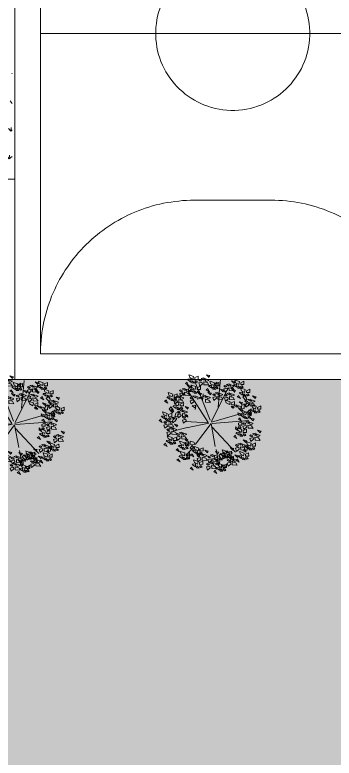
# Model space of a CAD drawing. Header units: inches. Extents: x 0 to 558, y -1 to 295.
# Drawn here: x 265.78 to 278.21, y 57.95 to 86.93 of the extents above; entities that cross this region are included whole.
import ezdxf

# ---------------------------------------------------------------- set-up
doc = ezdxf.new("R2010")
doc.units = ezdxf.units.IN
doc.header["$MEASUREMENT"] = 0
for name, color, linetype, lineweight in [('A-FINISH', 1, 'Continuous', 5), ('DINDING2', 146, 'Continuous', 5), ('lan', 7, 'Continuous', 15), ('POHON', 98, 'Continuous', 5), ('RUMPUT', 93, 'Continuous', 0)]:
    doc.layers.add(name, color=color, linetype=linetype, lineweight=lineweight)

# ---------------------------------------------------------------- blocks, each defined once
blk = doc.blocks.new('LAP')
at = {"layer": 'A-FINISH'}
blk.add_lwpolyline([(-8.491, -13.487), (-8.491, 13.503), (8.491, 13.503), (8.491, -13.487)], close=True, dxfattribs=at)
for points in [[(-7.491, -12.487), (-7.491, 12.503), (7.491, 12.503), (7.491, -12.487), (-7.491, -12.487)], [(-7.491, 12.503), (-7.491, 12.427), (-7.491, 12.274), (-7.48, 12.121), (-7.469, 11.969), (-7.453, 11.822), (-7.436, 11.669), (-7.415, 11.522), (-7.387, 11.38), (-7.36, 11.233), (-7.327, 11.092), (-7.289, 10.945), (-7.251, 10.803), (-7.207, 10.667), (-7.159, 10.525), (-7.109, 10.389), (-7.055, 10.258), (-7, 10.122), (-6.94, 9.991), (-6.881, 9.861), (-6.815, 9.73), (-6.75, 9.605), (-6.674, 9.479), (-6.603, 9.359), (-6.526, 9.234), (-6.445, 9.12), (-6.363, 9), (-6.281, 8.885), (-6.189, 8.771), (-6.102, 8.662), (-6.009, 8.553), (-5.911, 8.449), (-5.813, 8.341), (-5.715, 8.242), (-5.611, 8.145), (-5.508, 8.046), (-5.399, 7.954), (-5.29, 7.861), (-5.181, 7.768), (-5.066, 7.687), (-4.952, 7.6), (-4.832, 7.518), (-4.712, 7.442), (-4.587, 7.365), (-4.467, 7.295), (-4.342, 7.224), (-4.211, 7.158), (-4.08, 7.093), (-3.95, 7.033), (-3.819, 6.973), (-3.683, 6.919), (-3.546, 6.87), (-3.41, 6.82), (-3.274, 6.777), (-3.132, 6.733), (-2.991, 6.695), (-2.844, 6.663), (-2.702, 6.63), (-2.555, 6.603), (-2.408, 6.576), (-2.261, 6.554), (-2.108, 6.537), (-1.961, 6.526), (-1.809, 6.515), (-1.656, 6.51), (-1.58, 6.51)], [(1.417, 6.51), (1.493, 6.51), (1.64, 6.51), (1.792, 6.515), (1.939, 6.526), (2.087, 6.537), (2.234, 6.554), (2.381, 6.576), (2.528, 6.597), (2.675, 6.624), (2.822, 6.657), (2.964, 6.69), (3.105, 6.728), (3.247, 6.772), (3.389, 6.815), (3.53, 6.864), (3.667, 6.913), (3.803, 6.968), (3.939, 7.028), (4.07, 7.088), (4.206, 7.153), (4.337, 7.224), (4.467, 7.295), (4.593, 7.371), (4.718, 7.447), (4.843, 7.529), (4.963, 7.611), (5.083, 7.698), (5.203, 7.79), (5.317, 7.883), (5.432, 7.981), (5.546, 8.079), (5.655, 8.183), (5.704, 8.237), (5.758, 8.286), (5.862, 8.395), (5.966, 8.509), (6.064, 8.618), (6.156, 8.733), (6.249, 8.853), (6.342, 8.973), (6.423, 9.092), (6.51, 9.212), (6.587, 9.337), (6.663, 9.463), (6.739, 9.593), (6.81, 9.724), (6.875, 9.855), (6.941, 9.986), (7.001, 10.122), (7.055, 10.258), (7.11, 10.394), (7.159, 10.536), (7.208, 10.672), (7.251, 10.814), (7.289, 10.955), (7.327, 11.102), (7.36, 11.244), (7.387, 11.391), (7.415, 11.539), (7.437, 11.686), (7.453, 11.833), (7.469, 11.98), (7.48, 12.127), (7.486, 12.279), (7.491, 12.427), (7.491, 12.503)], [(-1.58, 6.51), (1.417, 6.51)], [(-3.007, 0.011), (-3.007, -0.071), (-2.996, -0.223), (-2.98, -0.376), (-2.958, -0.523), (-2.931, -0.67), (-2.893, -0.812), (-2.849, -0.953), (-2.8, -1.09), (-2.74, -1.226), (-2.68, -1.357), (-2.61, -1.487), (-2.533, -1.607), (-2.452, -1.727), (-2.364, -1.841), (-2.277, -1.956), (-2.179, -2.059), (-2.076, -2.163), (-1.967, -2.261), (-1.858, -2.353), (-1.743, -2.441), (-1.624, -2.517), (-1.498, -2.593), (-1.373, -2.664), (-1.242, -2.729), (-1.106, -2.784), (-0.97, -2.833), (-0.828, -2.877), (-0.681, -2.915), (-0.539, -2.947), (-0.387, -2.969), (-0.234, -2.985), (-0.082, -2.991), (-0.005, -2.991), (0.071, -2.991), (0.223, -2.985), (0.376, -2.969), (0.528, -2.947), (0.67, -2.915), (0.817, -2.877), (0.959, -2.833), (1.095, -2.784), (1.231, -2.729), (1.362, -2.664), (1.487, -2.593), (1.612, -2.517), (1.732, -2.441), (1.847, -2.353), (1.956, -2.261), (2.065, -2.163), (2.168, -2.059), (2.266, -1.956), (2.353, -1.841), (2.44, -1.727), (2.522, -1.607), (2.599, -1.487), (2.669, -1.357), (2.729, -1.226), (2.789, -1.09), (2.838, -0.953), (2.882, -0.812), (2.92, -0.67), (2.947, -0.523), (2.969, -0.376), (2.985, -0.223), (2.996, -0.071), (2.996, 0.011), (2.996, 0.087), (2.985, 0.24), (2.969, 0.392), (2.947, 0.539), (2.92, 0.686), (2.882, 0.828), (2.838, 0.97), (2.789, 1.111), (2.729, 1.242), (2.669, 1.373), (2.599, 1.504), (2.522, 1.629), (2.44, 1.743), (2.353, 1.863), (2.266, 1.972), (2.168, 2.081), (2.065, 2.179), (1.956, 2.277), (1.847, 2.37), (1.732, 2.457), (1.612, 2.538), (1.487, 2.61), (1.362, 2.68), (1.231, 2.746), (1.095, 2.8), (0.959, 2.855), (0.817, 2.898), (0.67, 2.931), (0.528, 2.963), (0.376, 2.985), (0.223, 3.002), (0.071, 3.007), (-0.005, 3.007), (-0.082, 3.007), (-0.234, 3.002), (-0.387, 2.985), (-0.539, 2.963), (-0.681, 2.931), (-0.828, 2.898), (-0.97, 2.855), (-1.106, 2.8), (-1.242, 2.746), (-1.373, 2.68), (-1.498, 2.61), (-1.624, 2.538), (-1.743, 2.457), (-1.858, 2.37), (-1.967, 2.277), (-2.076, 2.179), (-2.179, 2.081), (-2.277, 1.972), (-2.364, 1.863), (-2.452, 1.743), (-2.533, 1.629), (-2.61, 1.504), (-2.68, 1.373), (-2.74, 1.242), (-2.8, 1.111), (-2.849, 0.97), (-2.893, 0.828), (-2.931, 0.686), (-2.958, 0.539), (-2.98, 0.392), (-2.996, 0.24), (-3.007, 0.087), (-3.007, 0.011)], [(-7.491, 0), (7.491, 0)], [(6.695, 0), (1.977, 0)], [(-1.972, 0), (-6.696, 0)], [(-1.58, -6.494), (-1.656, -6.494), (-1.809, -6.5), (-1.961, -6.51), (-2.108, -6.527), (-2.261, -6.543), (-2.408, -6.565), (-2.555, -6.587), (-2.702, -6.614), (-2.844, -6.647), (-2.991, -6.679), (-3.132, -6.718), (-3.274, -6.761), (-3.41, -6.805), (-3.546, -6.854), (-3.683, -6.908), (-3.819, -6.963), (-3.95, -7.017), (-4.086, -7.077), (-4.211, -7.143), (-4.342, -7.208), (-4.467, -7.279), (-4.593, -7.35), (-4.712, -7.426), (-4.832, -7.507), (-4.952, -7.589), (-5.066, -7.671), (-5.181, -7.758), (-5.29, -7.845), (-5.399, -7.938), (-5.508, -8.031), (-5.611, -8.129), (-5.715, -8.227), (-5.813, -8.33), (-5.911, -8.434), (-6.009, -8.537), (-6.102, -8.646), (-6.189, -8.76), (-6.281, -8.869), (-6.363, -8.984), (-6.445, -9.104), (-6.526, -9.224), (-6.603, -9.344), (-6.679, -9.469), (-6.75, -9.588), (-6.815, -9.719), (-6.881, -9.845), (-6.94, -9.975), (-7, -10.106), (-7.06, -10.242), (-7.109, -10.379), (-7.159, -10.515), (-7.207, -10.651), (-7.251, -10.793), (-7.289, -10.934), (-7.327, -11.076), (-7.36, -11.217), (-7.387, -11.365), (-7.415, -11.512), (-7.436, -11.659), (-7.453, -11.806), (-7.469, -11.958), (-7.48, -12.106), (-7.491, -12.258), (-7.491, -12.41), (-7.491, -12.487)], [(-1.58, -6.494), (1.417, -6.494)], [(7.491, -12.487), (7.491, -12.416), (7.486, -12.263), (7.48, -12.116), (7.469, -11.964), (7.453, -11.817), (7.437, -11.67), (7.415, -11.523), (7.387, -11.376), (7.36, -11.234), (7.327, -11.087), (7.289, -10.945), (7.251, -10.804), (7.208, -10.662), (7.159, -10.52), (7.11, -10.384), (7.055, -10.242), (7.001, -10.106), (6.941, -9.975), (6.875, -9.839), (6.81, -9.708), (6.739, -9.578), (6.663, -9.452), (6.587, -9.327), (6.51, -9.202), (6.423, -9.076), (6.342, -8.957), (6.249, -8.837), (6.156, -8.722), (6.064, -8.608), (5.966, -8.494), (5.862, -8.385), (5.758, -8.276), (5.704, -8.221), (5.655, -8.167), (5.546, -8.069), (5.432, -7.965), (5.317, -7.872), (5.203, -7.775), (5.083, -7.687), (4.963, -7.6), (4.843, -7.513), (4.718, -7.431), (4.593, -7.355), (4.467, -7.279), (4.337, -7.208), (4.206, -7.143), (4.07, -7.077), (3.939, -7.012), (3.803, -6.957), (3.667, -6.903), (3.53, -6.848), (3.389, -6.799), (3.247, -6.756), (3.105, -6.712), (2.964, -6.674), (2.822, -6.641), (2.675, -6.609), (2.528, -6.581), (2.381, -6.56), (2.234, -6.538), (2.087, -6.522), (1.939, -6.51), (1.792, -6.5), (1.64, -6.494), (1.493, -6.494), (1.417, -6.494)]]:
    blk.add_lwpolyline(points, dxfattribs=at)
blk = doc.blocks.new('rrety')
for p, q in [((497.8248, 232.6161), (497.8335, 232.64)), ((497.8335, 232.64), (497.8515, 232.6484)), ((497.8506, 232.6457), (497.8452, 232.6146)), ((497.8677, 232.6134), (497.8875, 232.619)), ((497.8875, 232.619), (497.8874, 232.5936)), ((498.0767, 232.6219), (498.0965, 232.6275)), ((498.0822, 232.5908), (498.0767, 232.6219)), ((498.0965, 232.6275), (498.0964, 232.6021)), ((497.7802, 232.574), (497.8, 232.5795)), ((497.7857, 232.5429), (497.7802, 232.574)), ((497.8, 232.5795), (497.7999, 232.5541)), ((497.8452, 232.6146), (497.8248, 232.6161)), ((497.8574, 232.5587), (497.8572, 232.5786)), ((497.8592, 232.5767), (497.8853, 232.5589)), ((497.8733, 232.5824), (497.8677, 232.6134)), ((497.8874, 232.5936), (497.8733, 232.5795)), ((498.0146, 232.5768), (498.0343, 232.5823)), ((498.0201, 232.5457), (498.0146, 232.5768)), ((498.0343, 232.5823), (498.0342, 232.5569)), ((498.0964, 232.6021), (498.0822, 232.588)), ((497.7999, 232.5541), (497.7857, 232.54)), ((497.8755, 232.5409), (497.8574, 232.5587)), ((497.8853, 232.5589), (497.8755, 232.5409)), ((498.0342, 232.5569), (498.0201, 232.5429)), ((498.0607, 232.5474), (498.0605, 232.5674)), ((498.0788, 232.5296), (498.0607, 232.5474)), ((498.0625, 232.5654), (498.0886, 232.5477)), ((498.0886, 232.5477), (498.0788, 232.5296)), ((497.704, 232.4781), (497.7237, 232.4836)), ((497.7095, 232.447), (497.704, 232.4781)), ((497.7237, 232.4836), (497.7236, 232.4582)), ((497.7236, 232.4582), (497.7095, 232.4442)), ((498.2229, 232.3707), (498.2316, 232.3946)), ((498.2434, 232.3693), (498.2229, 232.3707)), ((498.2316, 232.3946), (498.2497, 232.403)), ((498.2487, 232.4004), (498.2434, 232.3693)), ((498.2179, 232.3568), (498.2376, 232.3624)), ((498.2234, 232.3257), (498.2179, 232.3568)), ((498.2375, 232.337), (498.2234, 232.3229)), ((498.2376, 232.3624), (498.2375, 232.337)), ((498.2611, 232.319), (498.2609, 232.3389)), ((498.2793, 232.3012), (498.2611, 232.319)), ((498.263, 232.337), (498.2891, 232.3192)), ((498.2891, 232.3192), (498.2793, 232.3012)), ((498.1134, 232.2834), (498.1133, 232.258)), ((497.7303, 232.2231), (497.7301, 232.243)), ((497.7484, 232.2053), (497.7303, 232.2231)), ((497.7321, 232.2411), (497.7582, 232.2233)), ((497.7582, 232.2233), (497.7484, 232.2053)), ((497.7859, 232.2045), (497.8056, 232.2101)), ((497.8056, 232.2101), (497.8055, 232.1847)), ((497.7542, 232.1564), (497.7629, 232.1803)), ((497.7629, 232.1803), (497.7809, 232.1887)), ((497.78, 232.1861), (497.7747, 232.1549)), ((497.7914, 232.1734), (497.7859, 232.2045)), ((497.8055, 232.1847), (497.7914, 232.1706)), ((498.1671, 232.1678), (498.1868, 232.1734)), ((498.1726, 232.1368), (498.1671, 232.1678)), ((498.1868, 232.1734), (498.1867, 232.148)), ((497.7747, 232.1549), (497.7542, 232.1564)), ((497.7839, 232.13), (497.7837, 232.15)), ((497.8021, 232.1122), (497.7839, 232.13)), ((497.7858, 232.148), (497.8119, 232.1303)), ((497.8119, 232.1303), (497.8021, 232.1122)), ((498.1867, 232.148), (498.1726, 232.1339)), ((498.0005, 232.1002), (498.0202, 232.1057)), ((498.006, 232.0691), (498.0005, 232.1002)), ((498.0201, 232.0803), (498.006, 232.0663)), ((498.0202, 232.1057), (498.0201, 232.0803))]:
    blk.add_line(p, q)
for points in [[(497.8859, 232.6614), (497.8953, 232.6733), (497.8709, 232.6805), (497.8867, 232.6641)], [(497.9248, 232.6527), (497.9394, 232.672), (497.9502, 232.652), (497.9301, 232.6412), (497.9248, 232.6527)], [(498.0181, 232.6583), (498.0167, 232.6735), (497.998, 232.6702), (498.0181, 232.6583)], [(498.0497, 232.6755), (498.0591, 232.6874), (498.0347, 232.6946), (498.0505, 232.6782)], [(497.8409, 232.6188), (497.8218, 232.6039), (497.8165, 232.626), (497.8387, 232.6312), (497.8409, 232.6188)], [(497.8287, 232.6371), (497.8365, 232.6436), (497.8237, 232.6504), (497.8167, 232.6465), (497.826, 232.6379)], [(497.8543, 232.6442), (497.8529, 232.6594), (497.8343, 232.6561), (497.8543, 232.6442)], [(497.8823, 232.6095), (497.8509, 232.6129), (497.8511, 232.6334), (497.8755, 232.6262), (497.885, 232.6087)], [(497.8857, 232.6408), (497.8663, 232.6348), (497.8602, 232.6543), (497.8865, 232.6435)], [(497.9135, 232.52), (497.8706, 232.621)], [(497.8824, 232.651), (497.9136, 232.6558), (497.9187, 232.6359), (497.8933, 232.6366), (497.8796, 232.6511)], [(497.8872, 232.6198), (497.9044, 232.6306), (497.9153, 232.6134), (497.8871, 232.617)], [(497.9184, 232.6246), (497.9237, 232.6104), (497.9408, 232.6184), (497.9184, 232.6246)], [(497.9276, 232.6019), (497.9423, 232.6212), (497.953, 232.6012), (497.933, 232.5905), (497.9276, 232.6019)], [(497.9414, 232.6381), (497.9355, 232.6298), (497.9495, 232.6266), (497.9553, 232.6321), (497.9442, 232.638)], [(498.0047, 232.6329), (497.9855, 232.618), (497.9803, 232.6401), (498.0025, 232.6453), (498.0047, 232.6329)], [(497.9924, 232.6512), (498.0003, 232.6577), (497.9875, 232.6645), (497.9805, 232.6606), (497.9897, 232.652)], [(498.001, 232.6104), (498.0157, 232.6297), (498.0264, 232.6097), (498.0064, 232.5989), (498.001, 232.6104)], [(498.0461, 232.6236), (498.0147, 232.627), (498.0149, 232.6475), (498.0393, 232.6403), (498.0488, 232.6228)], [(498.0495, 232.6549), (498.03, 232.6489), (498.024, 232.6684), (498.0503, 232.6576)], [(498.0941, 232.6146), (498.1019, 232.6211), (498.0892, 232.6278), (498.0822, 232.624), (498.0914, 232.6154)], [(498.1198, 232.6217), (498.1183, 232.6368), (498.0997, 232.6335), (498.1198, 232.6217)], [(498.1511, 232.6183), (498.1317, 232.6123), (498.1257, 232.6317), (498.1519, 232.621)], [(498.1513, 232.6388), (498.1607, 232.6507), (498.1364, 232.6579), (498.1521, 232.6415)], [(497.7532, 232.5514), (497.7626, 232.5633), (497.7382, 232.5705), (497.754, 232.5541)], [(497.7497, 232.5946), (497.7809, 232.5994), (497.786, 232.5795), (497.7606, 232.5802), (497.7468, 232.5947)], [(497.7545, 232.5634), (497.7717, 232.5742), (497.7826, 232.557), (497.7544, 232.5606)], [(497.7857, 232.5682), (497.7909, 232.554), (497.8081, 232.562), (497.7857, 232.5682)], [(497.7921, 232.5963), (497.8067, 232.6156), (497.8175, 232.5956), (497.7974, 232.5848), (497.7921, 232.5963)], [(497.8086, 232.5817), (497.8028, 232.5734), (497.8168, 232.5702), (497.8226, 232.5757), (497.8115, 232.5816)], [(497.8344, 232.5539), (497.8491, 232.5733), (497.8598, 232.5533), (497.8398, 232.5425), (497.8344, 232.5539)], [(497.8718, 232.5655), (497.8812, 232.5774), (497.8568, 232.5846), (497.8726, 232.5682)], [(497.8852, 232.6002), (497.9164, 232.605), (497.9215, 232.5851), (497.8961, 232.5858), (497.8824, 232.6003)], [(497.8923, 232.5999), (497.8863, 232.586), (497.9117, 232.5853), (497.8922, 232.5971)], [(497.89, 232.5691), (497.9073, 232.5799), (497.9181, 232.5627), (497.8899, 232.5662)], [(497.9212, 232.5739), (497.9265, 232.5596), (497.9436, 232.5676), (497.9212, 232.5739)], [(497.9442, 232.5873), (497.9383, 232.579), (497.9523, 232.5758), (497.9581, 232.5813), (497.947, 232.5873)], [(497.9586, 232.6087), (497.9898, 232.6135), (497.9949, 232.5936), (497.9695, 232.5943), (497.9558, 232.6088)], [(497.9634, 232.5775), (497.9807, 232.5883), (497.9915, 232.5711), (497.9634, 232.5747)], [(497.9946, 232.5823), (497.9999, 232.5681), (498.0171, 232.5761), (497.9946, 232.5823)], [(498.0094, 232.561), (498.0172, 232.5675), (498.0045, 232.5742), (497.9974, 232.5704), (498.0067, 232.5618)], [(498.0176, 232.5958), (498.0117, 232.5875), (498.0258, 232.5843), (498.0316, 232.5898), (498.0204, 232.5957)], [(498.035, 232.5681), (498.0336, 232.5832), (498.015, 232.5799), (498.035, 232.5681)], [(498.0664, 232.5647), (498.047, 232.5587), (498.0409, 232.5781), (498.0672, 232.5674)], [(498.0666, 232.5852), (498.076, 232.5971), (498.0517, 232.6044), (498.0674, 232.5879)], [(498.0699, 232.5414), (498.1036, 232.5996)], [(498.1063, 232.5962), (498.0872, 232.5813), (498.082, 232.6035), (498.1041, 232.6087), (498.1063, 232.5962)], [(498.1477, 232.5869), (498.1164, 232.5903), (498.1165, 232.6109), (498.1409, 232.6037), (498.1505, 232.5861)], [(498.1395, 232.554), (498.1381, 232.5691), (498.1195, 232.5658), (498.1395, 232.554)], [(498.1711, 232.5711), (498.1805, 232.583), (498.1561, 232.5903), (498.1719, 232.5738)], [(498.2614, 232.5542), (498.2709, 232.5661), (498.2465, 232.5733), (498.2622, 232.5569)], [(497.7082, 232.5088), (497.6891, 232.4939), (497.6838, 232.516), (497.706, 232.5212), (497.7082, 232.5088)], [(497.6959, 232.5271), (497.7038, 232.5337), (497.691, 232.5404), (497.684, 232.5366), (497.6932, 232.5279)], [(497.7216, 232.5343), (497.7202, 232.5494), (497.7016, 232.5461), (497.7216, 232.5343)], [(497.7496, 232.4995), (497.7182, 232.5029), (497.7184, 232.5234), (497.7428, 232.5162), (497.7523, 232.4987)], [(497.753, 232.5308), (497.7335, 232.5248), (497.7275, 232.5443), (497.7538, 232.5336)], [(497.7596, 232.5435), (497.7536, 232.5296), (497.779, 232.5289), (497.7595, 232.5407)], [(497.792, 232.5523), (497.8232, 232.5571), (497.8283, 232.5372), (497.8029, 232.5379), (497.7892, 232.5523)], [(497.7968, 232.5211), (497.8141, 232.5319), (497.8249, 232.5147), (497.7968, 232.5183)], [(497.8268, 232.5229), (497.8076, 232.508), (497.8024, 232.5301), (497.8246, 232.5353), (497.8268, 232.5229)], [(497.8145, 232.5412), (497.8224, 232.5478), (497.8096, 232.5545), (497.8026, 232.5507), (497.8118, 232.542)], [(497.8402, 232.5484), (497.8388, 232.5635), (497.8201, 232.5602), (497.8402, 232.5484)], [(497.828, 232.5259), (497.8333, 232.5117), (497.8505, 232.5197), (497.828, 232.5259)], [(497.8682, 232.5136), (497.8368, 232.517), (497.837, 232.5375), (497.8614, 232.5303), (497.8709, 232.5128)], [(497.851, 232.5394), (497.8451, 232.5311), (497.8592, 232.5279), (497.865, 232.5334), (497.8538, 232.5393)], [(497.8716, 232.5449), (497.8521, 232.5389), (497.8461, 232.5584), (497.8724, 232.5477)], [(497.8951, 232.5492), (497.8891, 232.5352), (497.9145, 232.5345), (497.8951, 232.5463)], [(497.9685, 232.5576), (497.9625, 232.5437), (497.9879, 232.543), (497.9685, 232.5548)], [(498.0216, 232.5427), (498.0025, 232.5277), (497.9973, 232.5499), (498.0194, 232.5551), (498.0216, 232.5427)], [(498.063, 232.5333), (498.0317, 232.5367), (498.0318, 232.5573), (498.0562, 232.5501), (498.0657, 232.5325)], [(498.0631, 232.5184), (498.0943, 232.5232), (498.0994, 232.5033), (498.074, 232.504), (498.0603, 232.5185)], [(498.1261, 232.5286), (498.107, 232.5136), (498.1017, 232.5358), (498.1239, 232.541), (498.1261, 232.5286)], [(498.1139, 232.5469), (498.1217, 232.5534), (498.1089, 232.5601), (498.1019, 232.5563), (498.1111, 232.5477)], [(498.1055, 232.5201), (498.1202, 232.5395), (498.1309, 232.5194), (498.1109, 232.5087), (498.1055, 232.5201)], [(498.1675, 232.5192), (498.1361, 232.5226), (498.1363, 232.5432), (498.1607, 232.536), (498.1702, 232.5184)], [(498.1709, 232.5506), (498.1515, 232.5446), (498.1454, 232.564), (498.1717, 232.5533)], [(498.1705, 232.4975), (498.1851, 232.5169), (498.1959, 232.4969), (498.1758, 232.4861), (498.1705, 232.4975)], [(498.2165, 232.5116), (498.1973, 232.4967), (498.1921, 232.5188), (498.2142, 232.5241), (498.2165, 232.5116)], [(498.2042, 232.53), (498.212, 232.5365), (498.1993, 232.5432), (498.1923, 232.5394), (498.2015, 232.5308)], [(498.2299, 232.5371), (498.2285, 232.5522), (498.2098, 232.5489), (498.2299, 232.5371)], [(498.2579, 232.5023), (498.2265, 232.5057), (498.2267, 232.5263), (498.251, 232.519), (498.2606, 232.5015)], [(498.2613, 232.5337), (498.2418, 232.5277), (498.2358, 232.5471), (498.2621, 232.5364)], [(497.6906, 232.4581), (497.6891, 232.4732), (497.6705, 232.4699), (497.6906, 232.4581)], [(497.7219, 232.4547), (497.7025, 232.4487), (497.6965, 232.4681), (497.7227, 232.4574)], [(497.7221, 232.4752), (497.7315, 232.4872), (497.7072, 232.4944), (497.7229, 232.4779)], [(497.7158, 232.4818), (497.747, 232.4866), (497.7521, 232.4667), (497.7267, 232.4674), (497.713, 232.4818)], [(497.7582, 232.4834), (497.7728, 232.5028), (497.7836, 232.4828), (497.7635, 232.472), (497.7582, 232.4834)], [(497.7748, 232.4689), (497.7689, 232.4606), (497.7829, 232.4574), (497.7887, 232.4629), (497.7776, 232.4688)], [(497.9754, 232.3753), (497.7793, 232.51)], [(497.8019, 232.5012), (497.7959, 232.4873), (497.8213, 232.4866), (497.8019, 232.4984)], [(497.9846, 232.3539), (497.9233, 232.5008)], [(497.9846, 232.3539), (498.0582, 232.5161)], [(498.1221, 232.5056), (498.1162, 232.4972), (498.1302, 232.494), (498.136, 232.4995), (498.1249, 232.5055)], [(498.128, 232.4959), (498.1592, 232.5007), (498.1644, 232.4808), (498.139, 232.4815), (498.1252, 232.4959)], [(498.1329, 232.4647), (498.1501, 232.4755), (498.1609, 232.4583), (498.1328, 232.4619)], [(498.1641, 232.4695), (498.1693, 232.4553), (498.1865, 232.4633), (498.1641, 232.4695)], [(498.187, 232.483), (498.1811, 232.4747), (498.1952, 232.4715), (498.201, 232.477), (498.1898, 232.4829)], [(498.2015, 232.4789), (498.2327, 232.4837), (498.2378, 232.4639), (498.2124, 232.4645), (498.1986, 232.479)], [(498.2439, 232.4806), (498.2585, 232.5), (498.2693, 232.4799), (498.2492, 232.4692), (498.2439, 232.4806)], [(498.2604, 232.4661), (498.2546, 232.4578), (498.2686, 232.4546), (498.2744, 232.4601), (498.2633, 232.466)], [(497.6771, 232.4327), (497.658, 232.4177), (497.6528, 232.4399), (497.6749, 232.4451), (497.6771, 232.4327)], [(497.6649, 232.451), (497.6727, 232.4575), (497.66, 232.4642), (497.653, 232.4604), (497.6622, 232.4518)], [(497.6763, 232.396), (497.691, 232.4154), (497.7017, 232.3953), (497.6817, 232.3846), (497.6763, 232.396)], [(497.7185, 232.4234), (497.6872, 232.4268), (497.6873, 232.4473), (497.7117, 232.4401), (497.7213, 232.4226)], [(497.7257, 232.4307), (497.7197, 232.4168), (497.7451, 232.4161), (497.7256, 232.4279)], [(497.7206, 232.4506), (497.7378, 232.4614), (497.7487, 232.4442), (497.7205, 232.4478)], [(497.7518, 232.4554), (497.7571, 232.4412), (497.7742, 232.4492), (497.7518, 232.4554)], [(497.804, 232.3963), (497.8134, 232.4082), (497.7891, 232.4154), (497.8048, 232.399)], [(497.9999, 232.3539), (498.144, 232.4182)], [(498.1403, 232.4159), (498.2384, 232.4649)], [(498.2114, 232.4279), (498.2054, 232.414), (498.2308, 232.4133), (498.2113, 232.4251)], [(498.2063, 232.4478), (498.2235, 232.4586), (498.2343, 232.4414), (498.2062, 232.445)], [(498.2325, 232.4338), (498.2637, 232.4386), (498.2688, 232.4187), (498.2434, 232.4194), (498.2297, 232.4339)], [(498.2375, 232.4526), (498.2427, 232.4383), (498.2599, 232.4463), (498.2375, 232.4526)], [(498.2749, 232.4355), (498.2896, 232.4549), (498.3003, 232.4348), (498.2803, 232.4241), (498.2749, 232.4355)], [(498.2915, 232.4209), (498.2856, 232.4126), (498.2997, 232.4094), (498.3055, 232.4149), (498.2943, 232.4209)], [(498.3292, 232.3991), (498.3386, 232.411), (498.3143, 232.4182), (498.33, 232.4018)], [(497.6339, 232.3943), (497.6651, 232.3991), (497.6702, 232.3793), (497.6448, 232.3799), (497.6311, 232.3944)], [(497.6387, 232.3632), (497.6559, 232.374), (497.6668, 232.3568), (497.6386, 232.3604)], [(497.6699, 232.368), (497.6752, 232.3537), (497.6923, 232.3617), (497.6699, 232.368)], [(497.6929, 232.3815), (497.687, 232.3732), (497.701, 232.37), (497.7068, 232.3754), (497.6957, 232.3814)], [(497.759, 232.3537), (497.7399, 232.3388), (497.7347, 232.3609), (497.7568, 232.3661), (497.759, 232.3537)], [(497.7468, 232.372), (497.7546, 232.3785), (497.7419, 232.3853), (497.7348, 232.3814), (497.7441, 232.3728)], [(497.7724, 232.3791), (497.771, 232.3943), (497.7524, 232.391), (497.7724, 232.3791)], [(497.8004, 232.3444), (497.769, 232.3478), (497.7692, 232.3683), (497.7936, 232.3611), (497.8031, 232.3436)], [(497.8038, 232.3757), (497.7844, 232.3697), (497.7783, 232.3892), (497.8046, 232.3784)], [(498.0061, 232.3539), (498.1593, 232.3784)], [(498.1563, 232.3735), (498.171, 232.3928), (498.1817, 232.3728), (498.1617, 232.362), (498.1563, 232.3735)], [(498.1987, 232.3453), (498.2133, 232.3646), (498.2241, 232.3446), (498.204, 232.3338), (498.1987, 232.3453)], [(498.2424, 232.3828), (498.2364, 232.3688), (498.2618, 232.3681), (498.2424, 232.38)], [(498.2373, 232.4027), (498.2546, 232.4135), (498.2654, 232.3963), (498.2373, 232.3998)], [(498.2842, 232.3565), (498.2651, 232.3416), (498.2599, 232.3637), (498.282, 232.3689), (498.2842, 232.3565)], [(498.272, 232.3749), (498.2798, 232.3814), (498.2671, 232.3881), (498.26, 232.3843), (498.2693, 232.3757)], [(498.2685, 232.4075), (498.2738, 232.3932), (498.291, 232.4012), (498.2685, 232.4075)], [(498.2976, 232.382), (498.2962, 232.3971), (498.2776, 232.3938), (498.2976, 232.382)], [(498.3256, 232.3472), (498.2943, 232.3506), (498.2944, 232.3711), (498.3188, 232.3639), (498.3283, 232.3464)], [(498.329, 232.3786), (498.3096, 232.3725), (498.3036, 232.392), (498.3298, 232.3813)], [(497.6438, 232.3433), (497.6378, 232.3293), (497.6632, 232.3287), (497.6437, 232.3405)], [(497.6988, 232.3238), (497.73, 232.3286), (497.7352, 232.3088), (497.7098, 232.3094), (497.696, 232.3239)], [(497.9785, 232.3508), (497.7363, 232.2773)], [(497.7413, 232.3255), (497.7559, 232.3449), (497.7667, 232.3248), (497.7466, 232.3141), (497.7413, 232.3255)], [(497.9846, 232.3447), (497.7609, 232.2222)], [(497.8014, 232.3114), (497.7822, 232.2965), (497.777, 232.3186), (497.7992, 232.3238), (497.8014, 232.3114)], [(497.7891, 232.3297), (497.7969, 232.3362), (497.7842, 232.3429), (497.7772, 232.3391), (497.7864, 232.3305)], [(497.8148, 232.3368), (497.8134, 232.352), (497.7949, 232.3598), (497.8148, 232.3368)], [(497.9846, 232.3386), (497.9233, 232.0875)], [(497.9969, 232.3324), (498.1532, 232.0998)], [(498.0061, 232.3508), (498.1838, 232.1733)], [(498.1499, 232.3454), (498.1552, 232.3312), (498.1724, 232.3392), (498.1499, 232.3454)], [(498.1563, 232.3436), (498.1875, 232.3484), (498.1926, 232.3285), (498.1672, 232.3292), (498.1535, 232.3437)], [(498.1611, 232.3124), (498.1783, 232.3232), (498.1892, 232.306), (498.161, 232.3096)], [(498.1729, 232.3589), (498.167, 232.3506), (498.1811, 232.3474), (498.1869, 232.3529), (498.1757, 232.3588)], [(498.1923, 232.3172), (498.1976, 232.303), (498.2147, 232.311), (498.1923, 232.3172)], [(498.2153, 232.3307), (498.2094, 232.3224), (498.2234, 232.3192), (498.2292, 232.3247), (498.2181, 232.3306)], [(498.2671, 232.3117), (498.2765, 232.3236), (498.2521, 232.3308), (498.2679, 232.3144)], [(497.7088, 232.2728), (497.7027, 232.2588), (497.7281, 232.2582), (497.7087, 232.27)], [(497.7037, 232.2927), (497.7209, 232.3035), (497.7317, 232.2863), (497.7036, 232.2899)], [(497.7411, 232.2479), (497.7489, 232.2545), (497.7362, 232.2612), (497.7292, 232.2574), (497.7384, 232.2487)], [(497.7349, 232.2975), (497.7401, 232.2832), (497.7573, 232.2912), (497.7349, 232.2975)], [(497.7668, 232.2551), (497.7654, 232.2702), (497.7467, 232.2669), (497.7668, 232.2551)], [(497.7578, 232.311), (497.7519, 232.3027), (497.766, 232.2995), (497.7718, 232.3049), (497.7606, 232.3109)], [(497.7982, 232.2516), (497.7787, 232.2456), (497.7727, 232.2651), (497.799, 232.2544)], [(497.7984, 232.2722), (497.8078, 232.2841), (497.7834, 232.2913), (497.7992, 232.2749)], [(498.137, 232.2601), (498.1176, 232.2541), (498.1115, 232.2735), (498.1378, 232.2628)], [(498.1662, 232.2925), (498.1602, 232.2786), (498.1856, 232.2779), (498.1661, 232.2897)], [(498.2221, 232.2691), (498.203, 232.2542), (498.1977, 232.2763), (498.2199, 232.2815), (498.2221, 232.2691)], [(498.2099, 232.2874), (498.2177, 232.2939), (498.2049, 232.3006), (498.1979, 232.2968), (498.2072, 232.2882)], [(498.2015, 232.2562), (498.2327, 232.261), (498.2378, 232.2411), (498.2124, 232.2418), (498.1986, 232.2562)], [(498.2355, 232.2945), (498.2341, 232.3097), (498.2155, 232.3064), (498.2355, 232.2945)], [(498.2635, 232.2598), (498.2321, 232.2632), (498.2323, 232.2837), (498.2567, 232.2765), (498.2662, 232.259)], [(498.2669, 232.2911), (498.2475, 232.2851), (498.2414, 232.3046), (498.2677, 232.2938)], [(498.2439, 232.2578), (498.2585, 232.2772), (498.2693, 232.2571), (498.2492, 232.2464), (498.2439, 232.2578)], [(498.3207, 232.2609), (498.3302, 232.2728), (498.3058, 232.28), (498.3215, 232.2636)], [(497.7103, 232.2015), (497.7089, 232.2166), (497.6903, 232.2133), (497.7103, 232.2015)], [(497.7417, 232.1981), (497.7223, 232.1921), (497.7162, 232.2115), (497.7425, 232.2008)], [(497.7419, 232.2186), (497.7513, 232.2305), (497.7269, 232.2377), (497.7427, 232.2213)], [(497.7534, 232.2296), (497.7342, 232.2147), (497.729, 232.2368), (497.7512, 232.242), (497.7534, 232.2296)], [(497.7948, 232.2203), (497.7634, 232.2237), (497.7636, 232.2442), (497.788, 232.237), (497.7975, 232.2195)], [(497.7991, 232.2277), (497.7931, 232.2137), (497.8185, 232.213), (497.799, 232.2248)], [(497.794, 232.2476), (497.8112, 232.2584), (497.8221, 232.2412), (497.7939, 232.2447)], [(497.8053, 232.1996), (497.8225, 232.2104), (497.8334, 232.1932), (497.8052, 232.1968)], [(497.8595, 232.2179), (497.8536, 232.2096), (497.8676, 232.2064), (497.8734, 232.2119), (497.8623, 232.2178)], [(497.8682, 232.2028), (497.876, 232.2093), (497.8633, 232.216), (497.8563, 232.2122), (497.8655, 232.2036)], [(497.9718, 232.1588), (497.9626, 232.2322)], [(498.0236, 232.2138), (498.0548, 232.2186), (498.0599, 232.1988), (498.0345, 232.1994), (498.0207, 232.2139)], [(498.076, 232.2139), (498.0821, 232.1649)], [(498.0961, 232.1996), (498.1134, 232.2104), (498.1242, 232.1932), (498.0961, 232.1968)], [(498.1338, 232.2324), (498.1484, 232.2518), (498.1592, 232.2318), (498.1391, 232.221), (498.1338, 232.2324)], [(498.1503, 232.2179), (498.1444, 232.2096), (498.1585, 232.2064), (498.1643, 232.2119), (498.1531, 232.2178)], [(498.2063, 232.225), (498.2235, 232.2358), (498.2343, 232.2186), (498.2062, 232.2222)], [(498.2156, 232.1986), (498.2303, 232.218), (498.241, 232.1979), (498.221, 232.1872), (498.2156, 232.1986)], [(498.2375, 232.2298), (498.2427, 232.2155), (498.2599, 232.2235), (498.2375, 232.2298)], [(498.2758, 232.2183), (498.2566, 232.2034), (498.2514, 232.2255), (498.2735, 232.2308), (498.2758, 232.2183)], [(498.2635, 232.2367), (498.2713, 232.2432), (498.2586, 232.2499), (498.2516, 232.2461), (498.2608, 232.2375)], [(498.2604, 232.2433), (498.2546, 232.235), (498.2686, 232.2318), (498.2744, 232.2373), (498.2633, 232.2432)], [(498.2892, 232.2438), (498.2878, 232.2589), (498.2691, 232.2556), (498.2892, 232.2438)], [(498.3172, 232.209), (498.2858, 232.2124), (498.286, 232.233), (498.3103, 232.2257), (498.3199, 232.2082)], [(498.3206, 232.2404), (498.3011, 232.2344), (498.2951, 232.2538), (498.3214, 232.2431)], [(497.6969, 232.176), (497.6778, 232.1611), (497.6725, 232.1832), (497.6947, 232.1884), (497.6969, 232.176)], [(497.6847, 232.1944), (497.6925, 232.2009), (497.6797, 232.2076), (497.6727, 232.2038), (497.6819, 232.1952)], [(497.7383, 232.1667), (497.7069, 232.1701), (497.7071, 232.1907), (497.7315, 232.1834), (497.741, 232.1659)], [(497.7186, 232.1715), (497.7498, 232.1763), (497.7549, 232.1565), (497.7295, 232.1571), (497.7158, 232.1716)], [(497.761, 232.1732), (497.7757, 232.1926), (497.7864, 232.1725), (497.7664, 232.1618), (497.761, 232.1732)], [(497.7776, 232.1587), (497.7717, 232.1504), (497.7857, 232.1472), (497.7915, 232.1527), (497.7804, 232.1586)], [(497.8104, 232.1797), (497.8044, 232.1658), (497.8298, 232.1651), (497.8103, 232.1769)], [(497.8365, 232.2044), (497.8418, 232.1902), (497.8589, 232.1982), (497.8365, 232.2044)], [(497.8804, 232.1845), (497.8613, 232.1696), (497.8561, 232.1917), (497.8782, 232.1969), (497.8804, 232.1845)], [(497.8654, 232.1603), (497.8966, 232.1651), (497.9018, 232.1452), (497.8764, 232.1459), (497.8626, 232.1603)], [(497.9219, 232.1752), (497.8905, 232.1786), (497.8907, 232.1991), (497.915, 232.1919), (497.9246, 232.1744)], [(497.9079, 232.1619), (497.9225, 232.1813), (497.9333, 232.1613), (497.9132, 232.1505), (497.9079, 232.1619)], [(497.9445, 232.1744), (497.9757, 232.1792), (497.9808, 232.1593), (497.9554, 232.16), (497.9417, 232.1744)], [(497.9723, 232.161), (497.9877, 232.0416)], [(497.9869, 232.176), (498.0016, 232.1954), (498.0123, 232.1754), (497.9923, 232.1646), (497.9869, 232.176)], [(498.0035, 232.1615), (497.9976, 232.1532), (498.0116, 232.15), (498.0174, 232.1555), (498.0063, 232.1614)], [(498.0335, 232.1628), (498.0275, 232.1489), (498.0529, 232.1482), (498.0334, 232.16)], [(498.0284, 232.1827), (498.0456, 232.1935), (498.0564, 232.1763), (498.0283, 232.1799)], [(498.0596, 232.1875), (498.0648, 232.1732), (498.082, 232.1812), (498.0596, 232.1875)], [(498.0825, 232.201), (498.0767, 232.1927), (498.0907, 232.1895), (498.0965, 232.195), (498.0854, 232.2009)], [(498.1013, 232.1797), (498.0952, 232.1658), (498.1206, 232.1651), (498.1012, 232.1769)], [(498.1195, 232.1521), (498.1273, 232.1586), (498.1146, 232.1653), (498.1076, 232.1615), (498.1168, 232.1529)], [(498.1452, 232.1592), (498.1437, 232.1743), (498.1251, 232.171), (498.1452, 232.1592)], [(498.1273, 232.2044), (498.1326, 232.1902), (498.1498, 232.1982), (498.1273, 232.2044)], [(498.1765, 232.1558), (498.1571, 232.1498), (498.1511, 232.1692), (498.1773, 232.1585)], [(498.1767, 232.1763), (498.1862, 232.1882), (498.1618, 232.1954), (498.1775, 232.179)], [(498.1732, 232.1969), (498.2044, 232.2017), (498.2095, 232.1818), (498.1841, 232.1825), (498.1704, 232.197)], [(498.178, 232.1658), (498.1953, 232.1766), (498.2061, 232.1594), (498.178, 232.1629)], [(498.2114, 232.2051), (498.2054, 232.1912), (498.2308, 232.1905), (498.2113, 232.2023)], [(498.2092, 232.1706), (498.2145, 232.1563), (498.2317, 232.1643), (498.2092, 232.1706)], [(498.2322, 232.1841), (498.2263, 232.1757), (498.2404, 232.1725), (498.2462, 232.178), (498.235, 232.184)], [(497.7285, 232.1205), (497.7225, 232.1066), (497.7479, 232.1059), (497.7285, 232.1177)], [(497.7234, 232.1404), (497.7407, 232.1512), (497.7515, 232.134), (497.7233, 232.1376)], [(497.7546, 232.1452), (497.7599, 232.1309), (497.777, 232.1389), (497.7546, 232.1452)], [(497.7835, 232.0985), (497.7913, 232.105), (497.7786, 232.1117), (497.7715, 232.1079), (497.7808, 232.0993)], [(497.8091, 232.1056), (497.8077, 232.1207), (497.7891, 232.1174), (497.8091, 232.1056)], [(497.8405, 232.1022), (497.8211, 232.0962), (497.8151, 232.1156), (497.8413, 232.1049)], [(497.8407, 232.1227), (497.8501, 232.1346), (497.8258, 232.1418), (497.8415, 232.1254)], [(497.8754, 232.1092), (497.8693, 232.0953), (497.8947, 232.0946), (497.8753, 232.1064)], [(497.8702, 232.1291), (497.8875, 232.1399), (497.8983, 232.1227), (497.8702, 232.1263)], [(497.9015, 232.1339), (497.9067, 232.1197), (497.9239, 232.1277), (497.9015, 232.1339)], [(497.9244, 232.1474), (497.9185, 232.1391), (497.9326, 232.1359), (497.9384, 232.1414), (497.9272, 232.1473)], [(497.9248, 232.1027), (497.9394, 232.1221), (497.9502, 232.102), (497.9301, 232.0913), (497.9248, 232.1027)], [(497.9544, 232.1233), (497.9484, 232.1094), (497.9738, 232.1087), (497.9543, 232.1205)], [(497.9493, 232.1432), (497.9666, 232.154), (497.9774, 232.1368), (497.9492, 232.1404)], [(497.9805, 232.148), (497.9858, 232.1338), (498.0029, 232.1418), (497.9805, 232.148)], [(498.0009, 232.0985), (498.0087, 232.105), (497.996, 232.1117), (497.989, 232.1079), (497.9982, 232.0993)], [(498.0266, 232.1056), (498.0252, 232.1207), (498.0065, 232.1174), (498.0266, 232.1056)], [(498.058, 232.1022), (498.0385, 232.0962), (498.0325, 232.1156), (498.0588, 232.1049)], [(498.0581, 232.1227), (498.0676, 232.1346), (498.0432, 232.1418), (498.0589, 232.1254)], [(498.1027, 232.0999), (498.1173, 232.1193), (498.1281, 232.0992), (498.108, 232.0885), (498.1027, 232.0999)], [(498.1317, 232.1337), (498.1126, 232.1188), (498.1074, 232.1409), (498.1295, 232.1461), (498.1317, 232.1337)], [(498.1732, 232.1244), (498.1418, 232.1278), (498.142, 232.1484), (498.1663, 232.1411), (498.1759, 232.1236)], [(498.1762, 232.0943), (498.1748, 232.1094), (498.1562, 232.1061), (498.1762, 232.0943)], [(498.1831, 232.1459), (498.1771, 232.1319), (498.2025, 232.1312), (498.1831, 232.1431)], [(498.2078, 232.1114), (498.2172, 232.1233), (498.1928, 232.1306), (498.2086, 232.1141)], [(497.7957, 232.0801), (497.7766, 232.0652), (497.7714, 232.0874), (497.7935, 232.0926), (497.7957, 232.0801)], [(497.8371, 232.0708), (497.8058, 232.0742), (497.8059, 232.0948), (497.8303, 232.0876), (497.8398, 232.07)], [(497.8343, 232.0533), (497.8421, 232.0599), (497.8294, 232.0666), (497.8224, 232.0628), (497.8316, 232.0542)], [(497.86, 232.0605), (497.8586, 232.0756), (497.8399, 232.0723), (497.86, 232.0605)], [(497.8914, 232.0571), (497.8719, 232.051), (497.8659, 232.0705), (497.8922, 232.0598)], [(497.8915, 232.0776), (497.901, 232.0895), (497.8766, 232.0967), (497.8923, 232.0803)], [(497.8824, 232.101), (497.9136, 232.1058), (497.9187, 232.086), (497.8933, 232.0866), (497.8796, 232.1011)], [(497.8872, 232.0699), (497.9044, 232.0807), (497.9153, 232.0635), (497.8871, 232.0671)], [(497.9184, 232.0747), (497.9237, 232.0604), (497.9408, 232.0684), (497.9184, 232.0747)], [(497.9414, 232.0882), (497.9355, 232.0799), (497.9495, 232.0767), (497.9553, 232.0821), (497.9442, 232.0881)], [(498.0132, 232.0801), (497.994, 232.0652), (497.9888, 232.0874), (498.0109, 232.0926), (498.0132, 232.0801)], [(498.0546, 232.0708), (498.0232, 232.0742), (498.0234, 232.0948), (498.0477, 232.0876), (498.0573, 232.07)], [(498.0603, 232.0982), (498.0915, 232.103), (498.0966, 232.0831), (498.0712, 232.0838), (498.0575, 232.0983)], [(498.0651, 232.0671), (498.0823, 232.0779), (498.0932, 232.0607), (498.065, 232.0642)], [(498.0963, 232.0719), (498.1015, 232.0576), (498.1187, 232.0656), (498.0963, 232.0719)], [(498.1192, 232.0853), (498.1134, 232.077), (498.1274, 232.0738), (498.1332, 232.0793), (498.1221, 232.0853)], [(498.1628, 232.0689), (498.1437, 232.0539), (498.1384, 232.0761), (498.1606, 232.0813), (498.1628, 232.0689)], [(498.1506, 232.0872), (498.1584, 232.0937), (498.1456, 232.1004), (498.1386, 232.0966), (498.1479, 232.088)], [(498.2042, 232.0595), (498.1728, 232.063), (498.173, 232.0835), (498.1974, 232.0763), (498.2069, 232.0587)], [(498.2076, 232.0909), (498.1882, 232.0849), (498.1821, 232.1043), (498.2084, 232.0936)], [(497.8466, 232.035), (497.8274, 232.0201), (497.8222, 232.0422), (497.8443, 232.0474), (497.8466, 232.035)], [(497.888, 232.0257), (497.8566, 232.0291), (497.8568, 232.0496), (497.8811, 232.0424), (497.8907, 232.0249)], [(497.8923, 232.05), (497.8863, 232.036), (497.9117, 232.0354), (497.8922, 232.0472)], [(498.0702, 232.0472), (498.0642, 232.0332), (498.0896, 232.0325), (498.0701, 232.0444)]]:
    blk.add_lwpolyline(points)

msp = doc.modelspace()

# ---------------------------------------------------------------- hatches: boundary and pattern name
at = {"layer": 'RUMPUT'}
h = msp.add_hatch(dxfattribs=at)
h.set_pattern_fill('GRASS', color=256, scale=0.03, angle=356.66969, style=0)
h.set_pattern_definition([(86.669688468, (11419550.4158, -7751067.7176), (-0.506604125158, 0.569205998583), [0.142875, -0.934755]), (41.669688468, (11419550.4158, -7751067.7176), (-0.506604470466, 0.569206386562), [0.142875, -0.619125]), (131.669688468, (11419550.4158, -7751067.7176), (-0.569206386562, -0.506604470466), [0.142875, -0.619125])])
edge = h.paths.add_edge_path()
edge.add_line((277.6146, 117.9215), (277.6146, 117.0215))
edge.add_line((277.6146, 117.0215), (254.6805, 117.0215))
edge.add_line((254.6805, 117.0215), (254.6805, 112.8215))
edge.add_line((254.6805, 112.8215), (271.8805, 112.8215))
edge.add_line((271.8805, 112.8215), (271.8805, 113.9215))
edge.add_arc((272.7805, 113.9215), 0.9, 89.99996, 180, ccw=False)
edge.add_line((272.7805, 114.8215), (273.7146, 114.8215))
edge.add_arc((273.7146, 113.9215), 0.9, 0, 89.99996, ccw=False)
edge.add_line((274.6146, 113.9215), (274.6146, 110.3715))
edge.add_arc((272.7146, 110.3715), 1.9, 270, 360, ccw=False)
edge.add_line((272.7146, 108.4715), (265.7805, 108.4715))
edge.add_line((265.7805, 108.4715), (265.7805, 112.3715))
edge.add_line((265.7805, 112.3715), (256.9805, 112.3715))
edge.add_line((256.9805, 112.3715), (256.9805, 110.3715))
edge.add_line((256.9805, 110.3715), (249.9805, 110.3715))
edge.add_line((249.9805, 110.3715), (249.9805, 58.7715))
edge.add_line((249.9805, 58.7715), (249.9805, 58.6715))
edge.add_line((249.9805, 58.6715), (263.2805, 58.6715))
edge.add_line((263.2805, 58.6715), (263.2805, 72.7145))
edge.add_line((263.2805, 72.7145), (283.2125, 72.7145))
edge.add_line((283.2125, 72.7145), (283.2125, 99.9215))
edge.add_line((283.2125, 99.9215), (288.2125, 99.9215))
edge.add_line((288.2125, 99.9215), (288.2125, 114.9215))
edge.add_line((288.2125, 114.9215), (283.2125, 114.9215))
edge.add_line((283.2125, 114.9215), (283.2125, 117.5721))
edge.add_line((283.2125, 117.5721), (283.7125, 117.5721))
edge.add_line((283.7125, 117.5721), (283.7125, 117.9215))
edge.add_line((283.7125, 117.9215), (288.9833, 117.9215))
edge.add_line((288.9833, 117.9215), (288.9833, 113.6422))
edge.add_line((288.9833, 113.6422), (290.2397, 102.0896))
edge.add_line((290.2397, 102.0896), (290.0269, 99.6745))
edge.add_line((290.0269, 99.6745), (291.3826, 92.9103))
edge.add_line((291.3826, 92.9103), (293.4855, 92.9648))
edge.add_line((293.4855, 92.9648), (295.365, 71.1371))
edge.add_line((295.365, 71.1371), (283.3993, 72.158))
edge.add_line((283.3993, 72.158), (282.684, 38.9738))
edge.add_line((282.684, 38.9738), (273.2055, 39.3144))
edge.add_line((273.2055, 39.3144), (273.5717, 53.8969))
edge.add_line((273.5717, 53.8969), (262.5186, 53.8305))
edge.add_line((262.5186, 53.8305), (262.3013, 39.3144))
edge.add_line((262.3013, 39.3144), (261.1733, 39.2047))
edge.add_line((261.1733, 39.2047), (260.691, 23.9308))
edge.add_line((260.691, 23.9308), (244.0188, 24.4559))
edge.add_line((244.0188, 24.4559), (243.8982, 27.5679))
edge.add_line((243.8982, 27.5679), (245.2899, 30.02))
edge.add_line((245.2899, 30.02), (243.2835, 65.2193))
edge.add_line((243.2835, 65.2193), (243.7785, 65.3172))
edge.add_line((243.7785, 65.3172), (243.3605, 76.0768))
edge.add_line((243.3605, 76.0768), (243.0022, 85.2991))
edge.add_line((243.0022, 85.2991), (242.9466, 88.5671))
edge.add_line((242.9466, 88.5671), (247.9805, 88.5671))
edge.add_line((247.9805, 88.5671), (247.9805, 117.9215))
edge.add_line((247.9805, 117.9215), (277.6146, 117.9215))
h = msp.add_hatch(dxfattribs=at)
h.set_pattern_fill('GRASS', color=256, scale=0.03, angle=356.66969, style=0)
h.set_pattern_definition([(86.6697, (263.2805, 88.4715), (-0.506604, 0.569206), [0.142875, -0.934755]), (41.6697, (263.2805, 88.4715), (-0.506604, 0.569206), [0.142875, -0.619125]), (131.6697, (263.2805, 88.4715), (-0.569206, -0.506604), [0.142875, -0.619125])])
edge = h.paths.add_edge_path()
edge.add_line((265.7805, 104.5715), (265.7805, 102.6715))
edge.add_line((265.7805, 102.6715), (263.2805, 102.6715))
edge.add_line((263.2805, 102.6715), (263.2805, 80.6215))
edge.add_line((263.2805, 80.6215), (265.6805, 80.6215))
edge.add_line((265.6805, 80.6215), (265.6805, 99.8041))
edge.add_line((265.6805, 99.8041), (274.6146, 99.8041))
edge.add_line((274.6146, 99.8041), (274.6146, 102.6715))
edge.add_arc((272.7146, 102.6715), 1.9, 360, 450)
edge.add_line((272.7146, 104.5715), (265.7805, 104.5715))

# ---------------------------------------------------------------- linework, layer by layer
at = {"layer": 'DINDING2'}
for points in [[(277.6146, 117.9215), (277.6146, 117.0215), (254.6805, 117.0215), (254.6805, 112.8215), (271.8805, 112.8215), (271.8805, 113.9215, -0.4142138), (272.7805, 114.8215), (273.7146, 114.8215, -0.4142133), (274.6146, 113.9215), (274.6146, 110.3715, -0.4142136), (272.7146, 108.4715), (265.7805, 108.4715), (265.7805, 112.3715), (256.9805, 112.3715), (256.9805, 110.3715), (249.9805, 110.3715), (249.9805, 58.7715), (249.9805, 58.6715), (263.2805, 58.6715), (263.2805, 72.7145), (283.2125, 72.7145)], [(263.2805, 80.5215), (265.7805, 80.5215), (265.7805, 99.7041), (274.7146, 99.7041), (274.7146, 102.6715, 0.4142136), (272.7146, 104.6715), (265.7805, 104.6715)]]:
    msp.add_lwpolyline(points, format="xyb", dxfattribs=at)

# ---------------------------------------------------------------- block references
at = {"layer": 'lan'}
msp.add_blockref('LAP', (274.2714, 86.2013), dxfattribs=at)
at = {"layer": 'POHON', "xscale": 5.661284108149151, "yscale": 5.661284108149118, "zscale": 5.661284108149133, "rotation": 167.4952652185837}
for p in [(3302.942, 744.7479), (3310.595, 744.7931)]:
    msp.add_blockref('rrety', p, dxfattribs=at)

doc.saveas('drawing.dxf')
